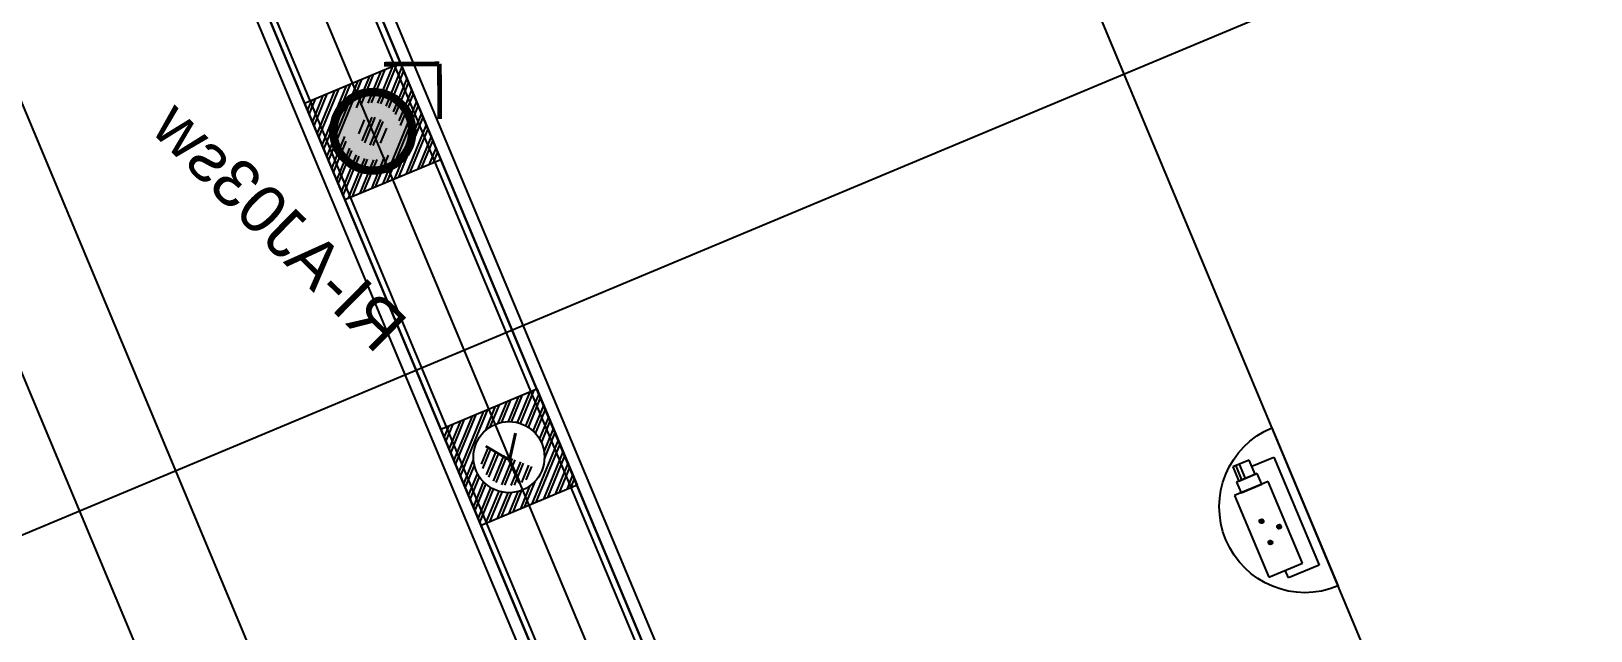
# Model space of a CAD drawing. Header units: millimetres. Extents: x 768159 to 833032, y -1374957 to -1225629.
# Drawn here: x 789314 to 792605, y -1324093 to -1322828 of the extents above; entities that cross this region are included whole.
import ezdxf
from ezdxf.enums import TextEntityAlignment as Align
from ezdxf.xclip import XClip

# ---------------------------------------------------------------- set-up
doc = ezdxf.new("R2010")
doc.units = ezdxf.units.MM
doc.header["$LTSCALE"] = 10
doc.header["$MEASUREMENT"] = 0
doc.header["$XCLIPFRAME"] = 0
doc.linetypes.add('CENTER', pattern=[50.8, 31.75, -6.35, 6.35, -6.35])
for name, color, linetype in [('I—平顶-投影仪、监控', 62, 'Continuous'), ('I—平顶—分格线', 8, 'Continuous'), ('I—平顶—填充01(线状)', 8, 'Continuous'), ('I—平顶—暖通', 144, 'Continuous'), ('I—平顶—灯具', 62, 'Continuous'), ('I—平顶—烟感', 144, 'Continuous'), ('I—平顶—造型', 122, 'Continuous')]:
    doc.layers.add(name, color=color, linetype=linetype)
doc.styles.add('ARIAL', font='arial.ttf')
doc.styles.get("Standard").update_dxf_attribs({"font": 'arial.ttf'})
doc.styles.add('平顶图图例(客房区A2）$0$HZDX', font='ROMANS.shx', dxfattribs={"width": 0.8, "bigfont": 'hztxt.shx'})
doc.dimstyles.new('標準', dxfattribs={"dimtxt": 2.5, "dimasz": 0.8, "dimexe": 0, "dimexo": 0, "dimgap": 1, "dimtad": 1, "dimdec": 0, "dimzin": 0, "dimdsep": 46, "dimtxsty": 'Standard', "dimblk": 'DOT', "dimcen": 1, "dimaunit": 1, "dimadec": 3, "dimazin": 0, "dimtfac": 1, "dimtdec": 0, "dimtmove": 2, "dimatfit": 3, "dimfxl": 1, "dimtolj": 1, "dimtzin": 0, "dimarcsym": 0})

# ---------------------------------------------------------------- blocks, each defined once
blk = doc.blocks.new('*U1701')
for p, q in [((268.9, 80.6), (3847.1, 80.6)), ((273.6, 75.9), (3842.4, 75.9)), ((273.6, 40.3), (3842.4, 40.3)), ((3847.1, 0), (268.9, 0)), ((3842.4, 4.7), (273.6, 4.7))]:
    blk.add_line(p, q)
blk = doc.blocks.new('*D175')
at = {"layer": 'Defpoints', "color": 0, "transparency": 16777216}
for p in [(82.5, 69.3), (82.5, 0), (-82.5, 0)]:
    blk.add_point(p, dxfattribs=at)
at = {"color": 0, "transparency": 16777216, "insert": (69.3, 88.9), "char_height": 15, "attachment_point": 5}
blk.add_mtext('\\A1;165', dxfattribs=at)
blk = doc.blocks.new('_Dot')
at = {"color": 0, "linetype": 'ByBlock', "lineweight": -2}
blk.add_line((-0.5, 0), (-1, 0), dxfattribs=at)
at = {"color": 0, "linetype": 'ByBlock', "const_width": 0.5}
blk.add_lwpolyline([(-0.25, 0, 1), (0.25, 0, 1)], format="xyb", close=True, dxfattribs=at)
blk = doc.blocks.new('平顶图图例(客房区A2）$0$烟感')
at = {"layer": 'I—平顶—烟感', "linetype": 'Continuous'}
blk.add_circle((0, 0), 2.16, dxfattribs=at)
at = {"layer": 'I—平顶—烟感', "linetype": 'Continuous', "style": '平顶图图例(客房区A2）$0$HZDX'}
blk.add_text('Y', height=2.858, dxfattribs=at).set_placement((-1.143, -1.685))
blk = doc.blocks.new('1080P半球')
h = blk.add_hatch(color=256)
edge = h.paths.add_edge_path()
edge.add_ellipse((331, -135.7), major_axis=(3.05, 3.05), ratio=1, start_angle=315, end_angle=495)
edge.add_ellipse((331, -135.7), major_axis=(3.05, 3.05), ratio=1, start_angle=135, end_angle=315)
h = blk.add_hatch(color=256)
edge = h.paths.add_edge_path()
edge.add_ellipse((307.5, -165.5), major_axis=(3.05, 3.05), ratio=1, start_angle=315, end_angle=495)
edge.add_ellipse((307.5, -165.5), major_axis=(3.05, 3.05), ratio=1, start_angle=135, end_angle=315)
h = blk.add_hatch(color=256)
edge = h.paths.add_edge_path()
edge.add_ellipse((355.9, -165.5), major_axis=(3.05, 3.05), ratio=1, start_angle=315, end_angle=495)
edge.add_ellipse((355.9, -165.5), major_axis=(3.05, 3.05), ratio=1, start_angle=135, end_angle=315)
for p, q in [((529.4, -69), (167.3, -69)), ((470.7, -89.4), (223.4, -89.4)), ((223.4, -89.4), (223.4, -159.1)), ((470.7, -139.7), (470.7, -89.4)), ((241.1, -197.2), (241.1, -119.8)), ((241.1, -119.8), (427.9, -119.8)), ((427.9, -119.8), (427.9, -197.2)), ((223.4, -159.1), (241.1, -159.1)), ((427.9, -182), (427.9, -134.9)), ((427.9, -134.9), (452.5, -134.9)), ((452.5, -134.9), (452.5, -182)), ((452.5, -177.3), (452.5, -139.7)), ((452.5, -139.7), (485, -139.7)), ((485, -162.5), (452.5, -162.5)), ((485, -139.7), (485, -177.3)), ((427.9, -197.2), (241.1, -197.2)), ((452.5, -182), (427.9, -182)), ((485, -170.6), (452.5, -170.6)), ((485, -177.3), (452.5, -177.3))]:
    blk.add_line(p, q)
blk.add_arc((348.4, -69), 181, 180, 0)
for centre, start_param, end_param in [((331, -135.7), 5.497787, 8.63938), ((307.5, -165.5), 5.497787, 8.63938), ((331, -135.7), 2.356194, 5.497787), ((355.9, -165.5), 5.497787, 8.63938), ((307.5, -165.5), 2.356194, 5.497787), ((355.9, -165.5), 2.356194, 5.497787)]:
    blk.add_ellipse(centre, major_axis=(3.05, 3.05), ratio=1, start_param=start_param, end_param=end_param)
blk = doc.blocks.new('4560')
at = {"layer": 'I—平顶—分格线', "color": 1}
for centre in [(-2960, -20), (-2920, -35), (-2880, -20), (-2840, -35), (-2800, -20), (-2760, -35), (-2720, -20), (-2680, -35), (-2640, -20), (-2600, -35), (-2560, -20), (-2520, -35), (-2480, -20), (-2440, -35), (-2400, -20), (-2360, -35), (-2320, -20), (-2280, -35), (-2240, -20), (-2200, -35), (-2160, -20), (-2120, -35), (-2080, -20), (-2960, -50), (-2920, -65), (-2880, -50), (-2840, -65), (-2800, -50), (-2760, -65), (-2720, -50), (-2680, -65), (-2640, -50), (-2600, -65), (-2560, -50), (-2520, -65), (-2480, -50), (-2440, -65), (-2400, -50), (-2360, -65), (-2320, -50), (-2280, -65), (-2240, -50), (-2200, -65), (-2160, -50), (-2120, -65), (-2080, -50), (-2960, -80), (-2920, -95), (-2880, -80), (-2840, -95), (-2800, -80), (-2760, -95), (-2720, -80), (-2680, -95), (-2640, -80), (-2600, -95), (-2560, -80), (-2520, -95), (-2480, -80), (-2440, -95), (-2400, -80), (-2360, -95), (-2320, -80), (-2280, -95), (-2240, -80), (-2200, -95), (-2160, -80), (-2120, -95), (-2080, -80), (-2960, -110), (-2920, -125), (-2880, -110), (-2840, -125), (-2800, -110), (-2760, -125), (-2720, -110), (-2680, -125), (-2640, -110), (-2600, -125), (-2560, -110), (-2520, -125), (-2480, -110), (-2440, -125), (-2400, -110), (-2360, -125), (-2320, -110), (-2280, -125), (-2240, -110), (-2200, -125), (-2160, -110), (-2120, -125), (-2080, -110), (-2960, -140), (-2920, -155), (-2880, -140), (-2840, -155), (-2800, -140), (-2760, -155), (-2720, -140), (-2680, -155), (-2640, -140), (-2600, -155), (-2560, -140), (-2520, -155), (-2480, -140), (-2440, -155), (-2400, -140), (-2360, -155), (-2320, -140), (-2280, -155), (-2240, -140), (-2200, -155), (-2160, -140), (-2120, -155), (-2080, -140), (-2960, -170), (-2960, -200), (-2920, -185), (-2880, -170), (-2880, -200), (-2840, -185), (-2800, -170), (-2800, -200), (-2760, -185), (-2720, -170), (-2720, -200), (-2680, -185), (-2640, -170), (-2640, -200), (-2600, -185), (-2560, -170), (-2560, -200), (-2520, -185), (-2480, -170), (-2480, -200), (-2440, -185), (-2400, -170), (-2400, -200), (-2360, -185), (-2320, -170), (-2320, -200), (-2280, -185), (-2240, -170), (-2240, -200), (-2200, -185), (-2160, -170), (-2160, -200), (-2120, -185), (-2080, -170), (-2080, -200), (-2960, -230), (-2920, -215), (-2880, -230), (-2840, -215), (-2800, -230), (-2760, -215), (-2720, -230), (-2680, -215), (-2640, -230), (-2600, -215), (-2560, -230), (-2520, -215), (-2480, -230), (-2440, -215), (-2400, -230), (-2360, -215), (-2320, -230), (-2280, -215), (-2240, -230), (-2200, -215), (-2160, -230), (-2120, -215), (-2080, -230), (-2960, -260), (-2920, -245), (-2880, -260), (-2840, -245), (-2800, -260), (-2760, -245), (-2720, -260), (-2680, -245), (-2640, -260), (-2600, -245), (-2560, -260), (-2520, -245), (-2480, -260), (-2440, -245), (-2400, -260), (-2360, -245), (-2320, -260), (-2280, -245), (-2240, -260), (-2200, -245), (-2160, -260), (-2120, -245), (-2080, -260), (-2960, -290), (-2920, -275), (-2880, -290), (-2840, -275), (-2800, -290), (-2760, -275), (-2720, -290), (-2680, -275), (-2640, -290), (-2600, -275), (-2560, -290), (-2520, -275), (-2480, -290), (-2440, -275), (-2400, -290), (-2360, -275), (-2320, -290), (-2280, -275), (-2240, -290), (-2200, -275), (-2160, -290), (-2120, -275), (-2080, -290), (-2960, -320), (-2920, -305), (-2880, -320), (-2840, -305), (-2800, -320), (-2760, -305), (-2720, -320), (-2680, -305), (-2640, -320), (-2600, -305), (-2560, -320), (-2520, -305), (-2480, -320), (-2440, -305), (-2400, -320), (-2360, -305), (-2320, -320), (-2280, -305), (-2240, -320), (-2200, -305), (-2160, -320), (-2120, -305), (-2080, -320), (-2960, -350), (-2920, -335), (-2920, -365), (-2880, -350), (-2840, -335), (-2840, -365), (-2800, -350), (-2760, -335), (-2760, -365), (-2720, -350), (-2680, -335), (-2680, -365), (-2640, -350), (-2600, -335), (-2600, -365), (-2560, -350), (-2520, -335), (-2520, -365), (-2480, -350), (-2440, -335), (-2440, -365), (-2400, -350), (-2360, -335), (-2360, -365), (-2320, -350), (-2280, -335), (-2280, -365), (-2240, -350), (-2200, -335), (-2200, -365), (-2160, -350), (-2120, -335), (-2120, -365), (-2080, -350), (-2960, -380), (-2920, -395), (-2880, -380), (-2840, -395), (-2800, -380), (-2760, -395), (-2720, -380), (-2680, -395), (-2640, -380), (-2600, -395), (-2560, -380), (-2520, -395), (-2480, -380), (-2440, -395), (-2400, -380), (-2360, -395), (-2320, -380), (-2280, -395), (-2240, -380), (-2200, -395), (-2160, -380), (-2120, -395), (-2080, -380), (-2960, -410), (-2920, -425), (-2880, -410), (-2840, -425), (-2800, -410), (-2760, -425), (-2720, -410), (-2680, -425), (-2640, -410), (-2600, -425), (-2560, -410), (-2520, -425), (-2480, -410), (-2440, -425), (-2400, -410), (-2360, -425), (-2320, -410), (-2280, -425), (-2240, -410), (-2200, -425), (-2160, -410), (-2120, -425), (-2080, -410), (-2960, -440), (-2920, -455), (-2880, -440), (-2840, -455), (-2800, -440), (-2760, -455), (-2720, -440), (-2680, -455), (-2640, -440), (-2600, -455), (-2560, -440), (-2520, -455), (-2480, -440), (-2440, -455), (-2400, -440), (-2360, -455), (-2320, -440), (-2280, -455), (-2240, -440), (-2200, -455), (-2160, -440), (-2120, -455), (-2080, -440), (-2960, -470), (-2920, -485), (-2880, -470), (-2840, -485), (-2800, -470), (-2760, -485), (-2720, -470), (-2680, -485), (-2640, -470), (-2600, -485), (-2560, -470), (-2520, -485), (-2480, -470), (-2440, -485), (-2400, -470), (-2360, -485), (-2320, -470), (-2280, -485), (-2240, -470), (-2200, -485), (-2160, -470), (-2120, -485), (-2080, -470), (-2960, -500), (-2920, -515), (-2880, -500), (-2840, -515), (-2800, -500), (-2760, -515), (-2720, -500), (-2680, -515), (-2640, -500), (-2600, -515), (-2560, -500), (-2520, -515), (-2480, -500), (-2440, -515), (-2400, -500), (-2360, -515), (-2320, -500), (-2280, -515), (-2240, -500), (-2200, -515), (-2160, -500), (-2120, -515), (-2080, -500), (-2960, -530), (-2960, -560), (-2920, -545), (-2880, -530), (-2880, -560), (-2840, -545), (-2800, -530), (-2800, -560), (-2760, -545), (-2720, -530), (-2720, -560), (-2680, -545), (-2640, -530), (-2640, -560), (-2600, -545), (-2560, -530), (-2560, -560), (-2520, -545), (-2480, -530), (-2480, -560), (-2440, -545), (-2400, -530), (-2400, -560), (-2360, -545), (-2320, -530), (-2320, -560), (-2280, -545), (-2240, -530), (-2240, -560), (-2200, -545), (-2160, -530), (-2160, -560), (-2120, -545), (-2080, -530), (-2080, -560), (-2960, -590), (-2920, -575), (-2880, -590), (-2840, -575), (-2800, -590), (-2760, -575), (-2720, -590), (-2680, -575), (-2640, -590), (-2600, -575), (-2560, -590), (-2520, -575), (-2480, -590), (-2440, -575), (-2400, -590), (-2360, -575), (-2320, -590), (-2280, -575), (-2240, -590), (-2200, -575), (-2160, -590), (-2120, -575), (-2080, -590), (-2960, -620), (-2920, -605), (-2880, -620), (-2840, -605), (-2800, -620), (-2760, -605), (-2720, -620), (-2680, -605), (-2640, -620), (-2600, -605), (-2560, -620), (-2520, -605), (-2480, -620), (-2440, -605), (-2400, -620), (-2360, -605), (-2320, -620), (-2280, -605), (-2240, -620), (-2200, -605), (-2160, -620), (-2120, -605), (-2080, -620), (-2960, -650), (-2920, -635), (-2880, -650), (-2840, -635), (-2800, -650), (-2760, -635), (-2720, -650), (-2680, -635), (-2640, -650), (-2600, -635), (-2560, -650), (-2520, -635), (-2480, -650), (-2440, -635), (-2400, -650), (-2360, -635), (-2320, -650), (-2280, -635), (-2240, -650), (-2200, -635), (-2160, -650), (-2120, -635), (-2080, -650), (-2960, -680), (-2920, -665), (-2880, -680), (-2840, -665), (-2800, -680), (-2760, -665), (-2720, -680), (-2680, -665), (-2640, -680), (-2600, -665), (-2560, -680), (-2520, -665), (-2480, -680), (-2440, -665), (-2400, -680), (-2360, -665), (-2320, -680), (-2280, -665), (-2240, -680), (-2200, -665), (-2160, -680), (-2120, -665), (-2080, -680), (-2960, -710), (-2920, -695), (-2920, -725), (-2880, -710), (-2840, -695), (-2840, -725), (-2800, -710), (-2760, -695), (-2760, -725), (-2720, -710), (-2680, -695), (-2680, -725), (-2640, -710), (-2600, -695), (-2600, -725), (-2560, -710), (-2520, -695), (-2520, -725), (-2480, -710), (-2440, -695), (-2440, -725), (-2400, -710), (-2360, -695), (-2360, -725), (-2320, -710), (-2280, -695), (-2280, -725), (-2240, -710), (-2200, -695), (-2200, -725), (-2160, -710), (-2120, -695), (-2120, -725), (-2080, -710), (-2960, -740), (-2920, -755), (-2880, -740), (-2840, -755), (-2800, -740), (-2760, -755), (-2720, -740), (-2680, -755), (-2640, -740), (-2600, -755), (-2560, -740), (-2520, -755), (-2480, -740), (-2440, -755), (-2400, -740), (-2360, -755), (-2320, -740), (-2280, -755), (-2240, -740), (-2200, -755), (-2160, -740), (-2120, -755), (-2080, -740), (-2960, -770), (-2920, -785), (-2880, -770), (-2840, -785), (-2800, -770), (-2760, -785), (-2720, -770), (-2680, -785), (-2640, -770), (-2600, -785), (-2560, -770), (-2520, -785), (-2480, -770), (-2440, -785), (-2400, -770), (-2360, -785), (-2320, -770), (-2280, -785), (-2240, -770), (-2200, -785), (-2160, -770), (-2120, -785), (-2080, -770), (-2960, -800), (-2920, -815), (-2880, -800), (-2840, -815), (-2800, -800), (-2760, -815), (-2720, -800), (-2680, -815), (-2640, -800), (-2600, -815), (-2560, -800), (-2520, -815), (-2480, -800), (-2440, -815), (-2400, -800), (-2360, -815), (-2320, -800), (-2280, -815), (-2240, -800), (-2200, -815), (-2160, -800), (-2120, -815), (-2080, -800), (-2960, -830), (-2920, -845), (-2880, -830), (-2840, -845), (-2800, -830), (-2760, -845), (-2720, -830), (-2680, -845), (-2640, -830), (-2600, -845), (-2560, -830), (-2520, -845), (-2480, -830), (-2440, -845), (-2400, -830), (-2360, -845), (-2320, -830), (-2280, -845), (-2240, -830), (-2200, -845), (-2160, -830), (-2120, -845), (-2080, -830), (-2960, -860), (-2960, -890), (-2920, -875), (-2880, -860), (-2880, -890), (-2840, -875), (-2800, -860), (-2800, -890), (-2760, -875), (-2720, -860), (-2720, -890), (-2680, -875), (-2640, -860), (-2640, -890), (-2600, -875), (-2560, -860), (-2560, -890), (-2520, -875), (-2480, -860), (-2480, -890), (-2440, -875), (-2400, -860), (-2400, -890), (-2360, -875), (-2320, -860), (-2320, -890), (-2280, -875), (-2240, -860), (-2240, -890), (-2200, -875), (-2160, -860), (-2160, -890), (-2120, -875), (-2080, -860), (-2080, -890), (-2960, -920), (-2920, -905), (-2880, -920), (-2840, -905), (-2800, -920), (-2760, -905), (-2720, -920), (-2680, -905), (-2640, -920), (-2600, -905), (-2560, -920), (-2520, -905), (-2480, -920), (-2440, -905), (-2400, -920), (-2360, -905), (-2320, -920), (-2280, -905), (-2240, -920), (-2200, -905), (-2160, -920), (-2120, -905), (-2080, -920), (-2960, -950), (-2920, -935), (-2880, -950), (-2840, -935), (-2800, -950), (-2760, -935), (-2720, -950), (-2680, -935), (-2640, -950), (-2600, -935), (-2560, -950), (-2520, -935), (-2480, -950), (-2440, -935), (-2400, -950), (-2360, -935), (-2320, -950), (-2280, -935), (-2240, -950), (-2200, -935), (-2160, -950), (-2120, -935), (-2080, -950), (-2960, -980), (-2920, -965), (-2880, -980), (-2840, -965), (-2800, -980), (-2760, -965), (-2720, -980), (-2680, -965), (-2640, -980), (-2600, -965), (-2560, -980), (-2520, -965), (-2480, -980), (-2440, -965), (-2400, -980), (-2360, -965), (-2320, -980), (-2280, -965), (-2240, -980), (-2200, -965), (-2160, -980), (-2120, -965), (-2080, -980), (-2960, -1010), (-2920, -995), (-2880, -1010), (-2840, -995), (-2800, -1010), (-2760, -995), (-2720, -1010), (-2680, -995), (-2640, -1010), (-2600, -995), (-2560, -1010), (-2520, -995), (-2480, -1010), (-2440, -995), (-2400, -1010), (-2360, -995), (-2320, -1010), (-2280, -995), (-2240, -1010), (-2200, -995), (-2160, -1010), (-2120, -995), (-2080, -1010), (-2960, -1040), (-2920, -1025), (-2920, -1055), (-2880, -1040), (-2840, -1025), (-2840, -1055), (-2800, -1040), (-2760, -1025), (-2760, -1055), (-2720, -1040), (-2680, -1025), (-2680, -1055), (-2640, -1040), (-2600, -1025), (-2600, -1055), (-2560, -1040), (-2520, -1025), (-2520, -1055), (-2480, -1040), (-2440, -1025), (-2440, -1055), (-2400, -1040), (-2360, -1025), (-2360, -1055), (-2320, -1040), (-2280, -1025), (-2280, -1055), (-2240, -1040), (-2200, -1025), (-2200, -1055), (-2160, -1040), (-2120, -1025), (-2120, -1055), (-2080, -1040), (-2960, -1070), (-2920, -1085), (-2880, -1070), (-2840, -1085), (-2800, -1070), (-2760, -1085), (-2720, -1070), (-2680, -1085), (-2640, -1070), (-2600, -1085), (-2560, -1070), (-2520, -1085), (-2480, -1070), (-2440, -1085), (-2400, -1070), (-2360, -1085), (-2320, -1070), (-2280, -1085), (-2240, -1070), (-2200, -1085), (-2160, -1070), (-2120, -1085), (-2080, -1070), (-2960, -1100), (-2920, -1115), (-2880, -1100), (-2840, -1115), (-2800, -1100), (-2760, -1115), (-2720, -1100), (-2680, -1115), (-2640, -1100), (-2600, -1115), (-2560, -1100), (-2520, -1115), (-2480, -1100), (-2440, -1115), (-2400, -1100), (-2360, -1115), (-2320, -1100), (-2280, -1115), (-2240, -1100), (-2200, -1115), (-2160, -1100), (-2120, -1115), (-2080, -1100), (-2960, -1130), (-2920, -1145), (-2880, -1130), (-2840, -1145), (-2800, -1130), (-2760, -1145), (-2720, -1130), (-2680, -1145), (-2640, -1130), (-2600, -1145), (-2560, -1130), (-2520, -1145), (-2480, -1130), (-2440, -1145), (-2400, -1130), (-2360, -1145), (-2320, -1130), (-2280, -1145), (-2240, -1130), (-2200, -1145), (-2160, -1130), (-2120, -1145), (-2080, -1130), (-2960, -1160), (-2920, -1175), (-2880, -1160), (-2840, -1175), (-2800, -1160), (-2760, -1175), (-2720, -1160), (-2680, -1175), (-2640, -1160), (-2600, -1175), (-2560, -1160), (-2520, -1175), (-2480, -1160), (-2440, -1175), (-2400, -1160), (-2360, -1175), (-2320, -1160), (-2280, -1175), (-2240, -1160), (-2200, -1175), (-2160, -1160), (-2120, -1175), (-2080, -1160), (-2960, -1190), (-2960, -1220), (-2920, -1205), (-2880, -1190), (-2880, -1220), (-2840, -1205), (-2800, -1190), (-2800, -1220), (-2760, -1205), (-2720, -1190), (-2720, -1220), (-2680, -1205), (-2640, -1190), (-2640, -1220), (-2600, -1205), (-2560, -1190), (-2560, -1220), (-2520, -1205), (-2480, -1190), (-2480, -1220), (-2440, -1205), (-2400, -1190), (-2400, -1220), (-2360, -1205), (-2320, -1190), (-2320, -1220), (-2280, -1205), (-2240, -1190), (-2240, -1220), (-2200, -1205), (-2160, -1190), (-2160, -1220), (-2120, -1205), (-2080, -1190), (-2080, -1220), (-2960, -1250), (-2920, -1235), (-2880, -1250), (-2840, -1235), (-2800, -1250), (-2760, -1235), (-2720, -1250), (-2680, -1235), (-2640, -1250), (-2600, -1235), (-2560, -1250), (-2520, -1235), (-2480, -1250), (-2440, -1235), (-2400, -1250), (-2360, -1235), (-2320, -1250), (-2280, -1235), (-2240, -1250), (-2200, -1235), (-2160, -1250), (-2120, -1235), (-2080, -1250), (-2960, -1280), (-2920, -1265), (-2880, -1280), (-2840, -1265), (-2800, -1280), (-2760, -1265), (-2720, -1280), (-2680, -1265), (-2640, -1280), (-2600, -1265), (-2560, -1280), (-2520, -1265), (-2480, -1280), (-2440, -1265), (-2400, -1280), (-2360, -1265), (-2320, -1280), (-2280, -1265), (-2240, -1280), (-2200, -1265), (-2160, -1280), (-2120, -1265), (-2080, -1280), (-2960, -1310), (-2920, -1295), (-2880, -1310), (-2840, -1295), (-2800, -1310), (-2760, -1295), (-2720, -1310), (-2680, -1295), (-2640, -1310), (-2600, -1295), (-2560, -1310), (-2520, -1295), (-2480, -1310), (-2440, -1295), (-2400, -1310), (-2360, -1295), (-2320, -1310), (-2280, -1295), (-2240, -1310), (-2200, -1295), (-2160, -1310), (-2120, -1295), (-2080, -1310), (-2960, -1340), (-2920, -1325), (-2880, -1340), (-2840, -1325), (-2800, -1340), (-2760, -1325), (-2720, -1340), (-2680, -1325), (-2640, -1340), (-2600, -1325), (-2560, -1340), (-2520, -1325), (-2480, -1340), (-2440, -1325), (-2400, -1340), (-2360, -1325), (-2320, -1340), (-2280, -1325), (-2240, -1340), (-2200, -1325), (-2160, -1340), (-2120, -1325), (-2080, -1340), (-2960, -1370), (-2920, -1355), (-2920, -1385), (-2880, -1370), (-2840, -1355), (-2840, -1385), (-2800, -1370), (-2760, -1355), (-2760, -1385), (-2720, -1370), (-2680, -1355), (-2680, -1385), (-2640, -1370), (-2600, -1355), (-2600, -1385), (-2560, -1370), (-2520, -1355), (-2520, -1385), (-2480, -1370), (-2440, -1355), (-2440, -1385), (-2400, -1370), (-2360, -1355), (-2360, -1385), (-2320, -1370), (-2280, -1355), (-2280, -1385), (-2240, -1370), (-2200, -1355), (-2200, -1385), (-2160, -1370), (-2120, -1355), (-2120, -1385), (-2080, -1370)]:
    blk.add_circle(centre, 3, dxfattribs=at)
at = {"layer": 'I—平顶—分格线', "color": 3}
for centre in [(-2040, -35), (-1990, -20), (-1940, -35), (-1890, -20), (-1840, -35), (-1790, -20), (-1740, -35), (-1690, -20), (-1640, -35), (-1590, -20), (-1540, -35), (-1490, -20), (-1440, -35), (-1390, -20), (-1340, -35), (-2040, -65), (-1990, -50), (-1940, -65), (-1890, -50), (-1840, -65), (-1790, -50), (-1740, -65), (-1690, -50), (-1640, -65), (-1590, -50), (-1540, -65), (-1490, -50), (-1440, -65), (-1390, -50), (-1340, -65), (-1290, -50), (-2040, -95), (-1990, -80), (-1940, -95), (-1890, -80), (-1840, -95), (-1790, -80), (-1740, -95), (-1690, -80), (-1640, -95), (-1590, -80), (-1540, -95), (-1490, -80), (-1440, -95), (-1390, -80), (-1340, -95), (-1290, -80), (-2040, -125), (-1990, -110), (-1940, -125), (-1890, -110), (-1840, -125), (-1790, -110), (-1740, -125), (-1690, -110), (-1640, -125), (-1590, -110), (-1540, -125), (-1490, -110), (-1440, -125), (-1390, -110), (-1340, -125), (-1290, -110), (-2040, -155), (-1990, -140), (-1940, -155), (-1890, -140), (-1840, -155), (-1790, -140), (-1740, -155), (-1690, -140), (-1640, -155), (-1590, -140), (-1540, -155), (-1490, -140), (-1440, -155), (-1390, -140), (-1340, -155), (-1290, -140), (-2040, -185), (-1990, -170), (-1990, -200), (-1940, -185), (-1890, -170), (-1890, -200), (-1840, -185), (-1790, -170), (-1790, -200), (-1740, -185), (-1690, -170), (-1690, -200), (-1640, -185), (-1590, -170), (-1590, -200), (-1540, -185), (-1490, -170), (-1490, -200), (-1440, -185), (-1390, -170), (-1390, -200), (-1340, -185), (-1290, -170), (-1290, -200), (-1240, -185), (-2040, -215), (-1990, -230), (-1940, -215), (-1890, -230), (-1840, -215), (-1790, -230), (-1740, -215), (-1690, -230), (-1640, -215), (-1590, -230), (-1540, -215), (-1490, -230), (-1440, -215), (-1390, -230), (-1340, -215), (-1290, -230), (-1240, -215), (-2040, -245), (-1990, -260), (-1940, -245), (-1890, -260), (-1840, -245), (-1790, -260), (-1740, -245), (-1690, -260), (-1640, -245), (-1590, -260), (-1540, -245), (-1490, -260), (-1440, -245), (-1390, -260), (-1340, -245), (-1290, -260), (-1240, -245), (-2040, -275), (-1990, -290), (-1940, -275), (-1890, -290), (-1840, -275), (-1790, -290), (-1740, -275), (-1690, -290), (-1640, -275), (-1590, -290), (-1540, -275), (-1490, -290), (-1440, -275), (-1390, -290), (-1340, -275), (-1290, -290), (-1240, -275), (-1190, -290), (-2040, -305), (-1990, -320), (-1940, -305), (-1890, -320), (-1840, -305), (-1790, -320), (-1740, -305), (-1690, -320), (-1640, -305), (-1590, -320), (-1540, -305), (-1490, -320), (-1440, -305), (-1390, -320), (-1340, -305), (-1290, -320), (-1240, -305), (-1190, -320), (-2040, -335), (-2040, -365), (-1990, -350), (-1940, -335), (-1940, -365), (-1890, -350), (-1840, -335), (-1840, -365), (-1790, -350), (-1740, -335), (-1740, -365), (-1690, -350), (-1640, -335), (-1640, -365), (-1590, -350), (-1540, -335), (-1540, -365), (-1490, -350), (-1440, -335), (-1440, -365), (-1390, -350), (-1340, -335), (-1340, -365), (-1290, -350), (-1240, -335), (-1240, -365), (-1190, -350), (-2040, -395), (-1990, -380), (-1940, -395), (-1890, -380), (-1840, -395), (-1790, -380), (-1740, -395), (-1690, -380), (-1640, -395), (-1590, -380), (-1540, -395), (-1490, -380), (-1440, -395), (-1390, -380), (-1340, -395), (-1290, -380), (-1240, -395), (-1190, -380), (-2040, -425), (-1990, -410), (-1940, -425), (-1890, -410), (-1840, -425), (-1790, -410), (-1740, -425), (-1690, -410), (-1640, -425), (-1590, -410), (-1540, -425), (-1490, -410), (-1440, -425), (-1390, -410), (-1340, -425), (-1290, -410), (-1240, -425), (-1190, -410), (-1140, -425), (-2040, -455), (-1990, -440), (-1940, -455), (-1890, -440), (-1840, -455), (-1790, -440), (-1740, -455), (-1690, -440), (-1640, -455), (-1590, -440), (-1540, -455), (-1490, -440), (-1440, -455), (-1390, -440), (-1340, -455), (-1290, -440), (-1240, -455), (-1190, -440), (-1140, -455), (-2040, -485), (-1990, -470), (-1940, -485), (-1890, -470), (-1840, -485), (-1790, -470), (-1740, -485), (-1690, -470), (-1640, -485), (-1590, -470), (-1540, -485), (-1490, -470), (-1440, -485), (-1390, -470), (-1340, -485), (-1290, -470), (-1240, -485), (-1190, -470), (-1140, -485), (-2040, -515), (-1990, -500), (-1940, -515), (-1890, -500), (-1840, -515), (-1790, -500), (-1740, -515), (-1690, -500), (-1640, -515), (-1590, -500), (-1540, -515), (-1490, -500), (-1440, -515), (-1390, -500), (-1340, -515), (-1290, -500), (-1240, -515), (-1190, -500), (-2040, -545), (-1990, -530), (-1990, -560), (-1940, -545), (-1890, -530), (-1890, -560), (-1840, -545), (-1790, -530), (-1790, -560), (-1740, -545), (-1690, -530), (-1690, -560), (-1640, -545), (-1590, -530), (-1590, -560), (-1540, -545), (-1490, -530), (-1490, -560), (-1440, -545), (-1390, -530), (-1390, -560), (-1340, -545), (-1290, -530), (-2040, -575), (-1990, -590), (-1940, -575), (-1890, -590), (-1840, -575), (-1790, -590), (-1740, -575), (-1690, -590), (-1640, -575), (-1590, -590), (-1540, -575), (-1490, -590), (-1440, -575), (-1390, -590), (-1340, -575), (-2040, -605), (-1990, -620), (-1940, -605), (-1890, -620), (-1840, -605), (-1790, -620), (-1740, -605), (-1690, -620), (-1640, -605), (-1590, -620), (-1540, -605), (-1490, -620), (-1440, -605), (-2040, -635), (-1990, -650), (-1940, -635), (-1890, -650), (-1840, -635), (-1790, -650), (-1740, -635), (-1690, -650), (-1640, -635), (-1590, -650), (-1540, -635), (-2040, -665), (-1990, -680), (-1940, -665), (-1890, -680), (-1840, -665), (-1790, -680), (-1740, -665), (-1690, -680), (-1640, -665), (-1590, -680), (-2040, -695), (-2040, -725), (-1990, -710), (-1940, -695), (-1940, -725), (-1890, -710), (-1840, -695), (-1840, -725), (-1790, -710), (-1740, -695), (-1740, -725), (-1690, -710), (-1640, -695), (-2040, -755), (-1990, -740), (-1940, -755), (-1890, -740), (-1840, -755), (-1790, -740), (-1740, -755), (-1690, -740), (-2040, -785), (-1990, -770), (-1940, -785), (-1890, -770), (-1840, -785), (-1790, -770), (-1740, -785), (-1690, -770), (-2040, -815), (-1990, -800), (-1940, -815), (-1890, -800), (-1840, -815), (-1790, -800), (-1740, -815), (-1690, -800), (-2040, -845), (-1990, -830), (-1940, -845), (-1890, -830), (-1840, -845), (-1790, -830), (-1740, -845), (-1690, -830), (-1640, -845), (-2040, -875), (-1990, -860), (-1990, -890), (-1940, -875), (-1890, -860), (-1890, -890), (-1840, -875), (-1790, -860), (-1790, -890), (-1740, -875), (-1690, -860), (-1690, -890), (-1640, -875), (-2040, -905), (-1990, -920), (-1940, -905), (-1890, -920), (-1840, -905), (-1790, -920), (-1740, -905), (-1690, -920), (-1640, -905), (-2040, -935), (-1990, -950), (-1940, -935), (-1890, -950), (-1840, -935), (-1790, -950), (-1740, -935), (-1690, -950), (-1640, -935), (-1590, -950), (-2040, -965), (-1990, -980), (-1940, -965), (-1890, -980), (-1840, -965), (-1790, -980), (-1740, -965), (-1690, -980), (-1640, -965), (-1590, -980), (-2040, -995), (-1990, -1010), (-1940, -995), (-1890, -1010), (-1840, -995), (-1790, -1010), (-1740, -995), (-1690, -1010), (-1640, -995), (-1590, -1010), (-2040, -1025), (-2040, -1055), (-1990, -1040), (-1940, -1025), (-1940, -1055), (-1890, -1040), (-1840, -1025), (-1840, -1055), (-1790, -1040), (-1740, -1025), (-1740, -1055), (-1690, -1040), (-1640, -1025), (-1640, -1055), (-1590, -1040), (-2040, -1085), (-1990, -1070), (-1940, -1085), (-1890, -1070), (-1840, -1085), (-1790, -1070), (-1740, -1085), (-1690, -1070), (-1640, -1085), (-1590, -1070), (-1540, -1085), (-2040, -1115), (-1990, -1100), (-1940, -1115), (-1890, -1100), (-1840, -1115), (-1790, -1100), (-1740, -1115), (-1690, -1100), (-1640, -1115), (-1590, -1100), (-1540, -1115), (-2040, -1145), (-1990, -1130), (-1940, -1145), (-1890, -1130), (-1840, -1145), (-1790, -1130), (-1740, -1145), (-1690, -1130), (-1640, -1145), (-1590, -1130), (-1540, -1145), (-2040, -1175), (-1990, -1160), (-1940, -1175), (-1890, -1160), (-1840, -1175), (-1790, -1160), (-1740, -1175), (-1690, -1160), (-1640, -1175), (-1590, -1160), (-1540, -1175), (-2040, -1205), (-1990, -1190), (-1990, -1220), (-1940, -1205), (-1890, -1190), (-1890, -1220), (-1840, -1205), (-1790, -1190), (-1790, -1220), (-1740, -1205), (-1690, -1190), (-1690, -1220), (-1640, -1205), (-1590, -1190), (-1590, -1220), (-1540, -1205), (-1490, -1190), (-1490, -1220), (-2040, -1235), (-1990, -1250), (-1940, -1235), (-1890, -1250), (-1840, -1235), (-1790, -1250), (-1740, -1235), (-1690, -1250), (-1640, -1235), (-1590, -1250), (-1540, -1235), (-1490, -1250), (-2040, -1265), (-1990, -1280), (-1940, -1265), (-1890, -1280), (-1840, -1265), (-1790, -1280), (-1740, -1265), (-1690, -1280), (-1640, -1265), (-1590, -1280), (-1540, -1265), (-1490, -1280), (-2040, -1295), (-1990, -1310), (-1940, -1295), (-1890, -1310), (-1840, -1295), (-1790, -1310), (-1740, -1295), (-1690, -1310), (-1640, -1295), (-1590, -1310), (-1540, -1295), (-1490, -1310), (-2040, -1325), (-1990, -1340), (-1940, -1325), (-1890, -1340), (-1840, -1325), (-1790, -1340), (-1740, -1325), (-1690, -1340), (-1640, -1325), (-1590, -1340), (-1540, -1325), (-1490, -1340), (-1440, -1325), (-2040, -1355), (-2040, -1385), (-1990, -1370), (-1940, -1355), (-1940, -1385), (-1890, -1370), (-1840, -1355), (-1840, -1385), (-1790, -1370), (-1740, -1355), (-1740, -1385), (-1690, -1370), (-1640, -1355), (-1640, -1385), (-1590, -1370), (-1540, -1355), (-1540, -1385), (-1490, -1370), (-1440, -1355), (-1440, -1385)]:
    blk.add_circle(centre, 3, dxfattribs=at)
blk = doc.blocks.new('30-1')
at = {"layer": 'I—平顶—分格线'}
for centre in [(-1040, -1615.6), (-1010, -1615.6), (-995, -1585.6), (-980, -1615.6), (-965, -1585.6), (-950, -1615.6), (-935, -1585.6), (-1115, -1645.6), (-1085, -1645.6), (-1055, -1645.6), (-1025, -1645.6), (-995, -1645.6), (-965, -1645.6), (-935, -1645.6), (-1190, -1675.6), (-1160, -1675.6), (-1130, -1675.6), (-1100, -1675.6), (-1070, -1675.6), (-1040, -1675.6), (-1010, -1675.6), (-980, -1675.6), (-950, -1675.6), (-920, -1675.6), (-1265, -1705.6), (-1235, -1705.6), (-1205, -1705.6), (-1175, -1705.6), (-1145, -1705.6), (-1115, -1705.6), (-1085, -1705.6), (-1055, -1705.6), (-1025, -1705.6), (-995, -1705.6), (-965, -1705.6), (-935, -1705.6), (-905, -1705.6), (-1340, -1735.6), (-1310, -1735.6), (-1280, -1735.6), (-1250, -1735.6), (-1220, -1735.6), (-1190, -1735.6), (-1160, -1735.6), (-1130, -1735.6), (-1100, -1735.6), (-1070, -1735.6), (-1040, -1735.6), (-1010, -1735.6), (-980, -1735.6), (-950, -1735.6), (-920, -1735.6), (-890, -1735.6), (-1385, -1765.6), (-1355, -1765.6), (-1325, -1765.6), (-1295, -1765.6), (-1265, -1765.6), (-1235, -1765.6), (-1205, -1765.6), (-1175, -1765.6), (-1145, -1765.6), (-1115, -1765.6), (-1085, -1765.6), (-1055, -1765.6), (-1025, -1765.6), (-995, -1765.6), (-965, -1765.6), (-935, -1765.6), (-905, -1765.6), (-875, -1765.6), (-1370, -1795.6), (-1340, -1795.6), (-1310, -1795.6), (-1280, -1795.6), (-1250, -1795.6), (-1220, -1795.6), (-1190, -1795.6), (-1160, -1795.6), (-1130, -1795.6), (-1100, -1795.6), (-1070, -1795.6), (-1040, -1795.6), (-1010, -1795.6), (-980, -1795.6), (-950, -1795.6), (-920, -1795.6), (-890, -1795.6), (-860, -1795.6), (-80, -1795.6), (-50, -1795.6), (-20, -1795.6), (-1385, -1825.6), (-1355, -1825.6), (-1325, -1825.6), (-1295, -1825.6), (-1265, -1825.6), (-1235, -1825.6), (-1205, -1825.6), (-1175, -1825.6), (-1145, -1825.6), (-1115, -1825.6), (-1085, -1825.6), (-1055, -1825.6), (-1025, -1825.6), (-995, -1825.6), (-965, -1825.6), (-935, -1825.6), (-905, -1825.6), (-875, -1825.6), (-845, -1825.6), (-155, -1825.6), (-125, -1825.6), (-95, -1825.6), (-65, -1825.6), (-35, -1825.6), (-1370, -1855.6), (-1340, -1855.6), (-1310, -1855.6), (-1280, -1855.6), (-1250, -1855.6), (-1220, -1855.6), (-1190, -1855.6), (-1160, -1855.6), (-1130, -1855.6), (-1100, -1855.6), (-1070, -1855.6), (-1040, -1855.6), (-1010, -1855.6), (-980, -1855.6), (-950, -1855.6), (-920, -1855.6), (-890, -1855.6), (-860, -1855.6), (-830, -1855.6), (-230, -1855.6), (-200, -1855.6), (-170, -1855.6), (-140, -1855.6), (-110, -1855.6), (-80, -1855.6), (-50, -1855.6), (-20, -1855.6), (-1385, -1885.6), (-1355, -1885.6), (-1325, -1885.6), (-1295, -1885.6), (-1265, -1885.6), (-1235, -1885.6), (-1205, -1885.6), (-1175, -1885.6), (-1145, -1885.6), (-1115, -1885.6), (-1085, -1885.6), (-1055, -1885.6), (-1025, -1885.6), (-995, -1885.6), (-965, -1885.6), (-935, -1885.6), (-905, -1885.6), (-875, -1885.6), (-845, -1885.6), (-815, -1885.6), (-305, -1885.6), (-275, -1885.6), (-245, -1885.6), (-215, -1885.6), (-185, -1885.6), (-155, -1885.6), (-125, -1885.6), (-95, -1885.6), (-65, -1885.6), (-35, -1885.6), (-1370, -1915.6), (-1340, -1915.6), (-1310, -1915.6), (-1280, -1915.6), (-1250, -1915.6), (-1220, -1915.6), (-1190, -1915.6), (-1160, -1915.6), (-1130, -1915.6), (-1100, -1915.6), (-1070, -1915.6), (-1040, -1915.6), (-1010, -1915.6), (-980, -1915.6), (-950, -1915.6), (-920, -1915.6), (-890, -1915.6), (-860, -1915.6), (-830, -1915.6), (-800, -1915.6), (-380, -1915.6), (-350, -1915.6), (-320, -1915.6), (-290, -1915.6), (-260, -1915.6), (-230, -1915.6), (-200, -1915.6), (-170, -1915.6), (-140, -1915.6), (-110, -1915.6), (-80, -1915.6), (-50, -1915.6), (-20, -1915.6), (-1385, -1945.6), (-1370, -1975.6), (-1355, -1945.6), (-1340, -1975.6), (-1325, -1945.6), (-1310, -1975.6), (-1295, -1945.6), (-1280, -1975.6), (-1265, -1945.6), (-1250, -1975.6), (-1235, -1945.6), (-1220, -1975.6), (-1205, -1945.6), (-1190, -1975.6), (-1175, -1945.6), (-1160, -1975.6), (-1145, -1945.6), (-1130, -1975.6), (-1115, -1945.6), (-1100, -1975.6), (-1085, -1945.6), (-1070, -1975.6), (-1055, -1945.6), (-1040, -1975.6), (-1025, -1945.6), (-1010, -1975.6), (-995, -1945.6), (-980, -1975.6), (-965, -1945.6), (-950, -1975.6), (-935, -1945.6), (-920, -1975.6), (-905, -1945.6), (-890, -1975.6), (-875, -1945.6), (-860, -1975.6), (-845, -1945.6), (-830, -1975.6), (-815, -1945.6), (-800, -1975.6), (-785, -1945.6), (-500, -1975.6), (-470, -1975.6), (-455, -1945.6), (-440, -1975.6), (-425, -1945.6), (-410, -1975.6), (-395, -1945.6), (-380, -1975.6), (-365, -1945.6), (-350, -1975.6), (-335, -1945.6), (-320, -1975.6), (-305, -1945.6), (-290, -1975.6), (-275, -1945.6), (-260, -1975.6), (-245, -1945.6), (-230, -1975.6), (-215, -1945.6), (-200, -1975.6), (-185, -1945.6), (-170, -1975.6), (-155, -1945.6), (-140, -1975.6), (-125, -1945.6), (-110, -1975.6), (-95, -1945.6), (-80, -1975.6), (-65, -1945.6), (-50, -1975.6), (-35, -1945.6), (-20, -1975.6), (-1385, -2005.6), (-1355, -2005.6), (-1325, -2005.6), (-1295, -2005.6), (-1265, -2005.6), (-1235, -2005.6), (-1205, -2005.6), (-1175, -2005.6), (-1145, -2005.6), (-1115, -2005.6), (-1085, -2005.6), (-1055, -2005.6), (-1025, -2005.6), (-995, -2005.6), (-965, -2005.6), (-935, -2005.6), (-905, -2005.6), (-875, -2005.6), (-845, -2005.6), (-815, -2005.6), (-785, -2005.6), (-575, -2005.6), (-545, -2005.6), (-515, -2005.6), (-485, -2005.6), (-455, -2005.6), (-425, -2005.6), (-395, -2005.6), (-365, -2005.6), (-335, -2005.6), (-305, -2005.6), (-275, -2005.6), (-245, -2005.6), (-215, -2005.6), (-185, -2005.6), (-155, -2005.6), (-125, -2005.6), (-95, -2005.6), (-65, -2005.6), (-35, -2005.6), (-1370, -2035.6), (-1340, -2035.6), (-1310, -2035.6), (-1280, -2035.6), (-1250, -2035.6), (-1220, -2035.6), (-1190, -2035.6), (-1160, -2035.6), (-1130, -2035.6), (-1100, -2035.6), (-1070, -2035.6), (-1040, -2035.6), (-1010, -2035.6), (-980, -2035.6), (-950, -2035.6), (-920, -2035.6), (-890, -2035.6), (-860, -2035.6), (-830, -2035.6), (-800, -2035.6), (-770, -2035.6), (-650, -2035.6), (-620, -2035.6), (-590, -2035.6), (-560, -2035.6), (-530, -2035.6), (-500, -2035.6), (-470, -2035.6), (-440, -2035.6), (-410, -2035.6), (-380, -2035.6), (-350, -2035.6), (-320, -2035.6), (-290, -2035.6), (-260, -2035.6), (-230, -2035.6), (-200, -2035.6), (-170, -2035.6), (-140, -2035.6), (-110, -2035.6), (-80, -2035.6), (-50, -2035.6), (-20, -2035.6), (-1385, -2065.6), (-1355, -2065.6), (-1325, -2065.6), (-1295, -2065.6), (-1265, -2065.6), (-1235, -2065.6), (-1205, -2065.6), (-1175, -2065.6), (-1145, -2065.6), (-1115, -2065.6), (-1085, -2065.6), (-1055, -2065.6), (-1025, -2065.6), (-995, -2065.6), (-965, -2065.6), (-935, -2065.6), (-905, -2065.6), (-875, -2065.6), (-845, -2065.6), (-815, -2065.6), (-785, -2065.6), (-755, -2065.6), (-725, -2065.6), (-695, -2065.6), (-665, -2065.6), (-635, -2065.6), (-605, -2065.6), (-575, -2065.6), (-545, -2065.6), (-515, -2065.6), (-485, -2065.6), (-455, -2065.6), (-425, -2065.6), (-395, -2065.6), (-365, -2065.6), (-335, -2065.6), (-305, -2065.6), (-275, -2065.6), (-245, -2065.6), (-215, -2065.6), (-185, -2065.6), (-155, -2065.6), (-125, -2065.6), (-95, -2065.6), (-65, -2065.6), (-35, -2065.6), (-1370, -2095.6), (-1340, -2095.6), (-1310, -2095.6), (-1280, -2095.6), (-1250, -2095.6), (-1220, -2095.6), (-1190, -2095.6), (-1160, -2095.6), (-1130, -2095.6), (-1100, -2095.6), (-1070, -2095.6), (-1040, -2095.6), (-1010, -2095.6), (-980, -2095.6), (-950, -2095.6), (-920, -2095.6), (-890, -2095.6), (-860, -2095.6), (-830, -2095.6), (-800, -2095.6), (-770, -2095.6), (-740, -2095.6), (-710, -2095.6), (-680, -2095.6), (-650, -2095.6), (-620, -2095.6), (-590, -2095.6), (-560, -2095.6), (-530, -2095.6), (-500, -2095.6), (-470, -2095.6), (-440, -2095.6), (-410, -2095.6), (-380, -2095.6), (-350, -2095.6), (-320, -2095.6), (-290, -2095.6), (-260, -2095.6), (-230, -2095.6), (-200, -2095.6), (-170, -2095.6), (-140, -2095.6), (-110, -2095.6), (-80, -2095.6), (-50, -2095.6), (-20, -2095.6)]:
    blk.add_circle(centre, 3, dxfattribs=at)
blk = doc.blocks.new('*U171')
h = blk.add_hatch(color=256)
edge = h.paths.add_edge_path()
edge.add_arc((0, 0), 82.5, -90, 90, ccw=False)
edge.add_arc((0, 0), 82.5, 90, 270, ccw=False)
at = {"const_width": 16.5}
blk.add_lwpolyline([(82.5, 0, 0.414214), (0, 82.5, 0.414214), (-82.5, 0, 0.414214), (0, -82.5, 0.414214)], format="xyb", close=True, dxfattribs=at)
dim = blk.add_linear_dim(base=(82.5, 69.3), p1=(-82.5, 0), p2=(82.5, 0), dimstyle='標準', override={"dimtxt": 15, "dimgap": 5, "dimse1": 1, "dimse2": 1, "dimsd1": 1, "dimsd2": 1})
dim.commit()
dim.dimension.update_dxf_attribs({"geometry": '*D175', "text_midpoint": (69.3, 88.9), "dimtype": 160})
blk = doc.blocks.new('*U172')
at = {"const_width": 10}
for points in [[(0, 200), (-82.5, 117.5)], [(0, 200), (82.5, 117.5)]]:
    blk.add_lwpolyline(points, dxfattribs=at)
blk.add_blockref('*U171', (0, 0))
at = {"style": 'ARIAL'}
blk.add_text('RI-AJ03sw', height=100, dxfattribs=at).set_placement((0, -280.2), align=Align.MIDDLE_CENTER)
blk.add_text('RI-AJ03sw', height=100, dxfattribs=at).set_placement((0, -280.2), align=Align.MIDDLE_CENTER)

msp = doc.modelspace()

# ---------------------------------------------------------------- hatches: boundary and pattern name
at = {"layer": 'I—平顶—填充01(线状)', "extrusion": (0.000109945, 4.5974e-05, 1)}
h = msp.add_hatch(dxfattribs=at)
h.set_pattern_fill('ANSI32', color=256, scale=50, angle=0.0069)
h.set_pattern_definition([(67.696116, (793326.372, -1352281.653), (-17.3472, 7.115979), []), (67.696116, (793334.526, -1352278.243), (-17.3472, 7.115979), [])])
h.paths.add_polyline_path([(790093.7, -1322895.2), (789890.8, -1322980.1), (789975.7, -1323183.1), (790178.6, -1323098.2)])
edge = h.paths.add_edge_path(flags=16)
edge.add_arc((790034.8, -1323039.1), 60, 247.2435, 427.2435)
edge = h.paths.add_edge_path(flags=16)
edge.add_arc((790034.8, -1323039.1), 60, 67.2435, 247.2435, ccw=False)
edge = h.paths.add_edge_path(flags=16)
edge.add_arc((790034.8, -1323039.1), 30, 247.2435, 427.2435, ccw=False)
edge.add_arc((790034.8, -1323039.1), 30, 67.2435, 247.2435, ccw=False)
h = msp.add_hatch(dxfattribs=at)
h.set_pattern_fill('ANSI32', color=256, scale=50, angle=0.0069)
h.set_pattern_definition([(67.696116, (790827.635, -1354134.245), (-17.3472, 7.115979), []), (67.696116, (790835.789, -1354130.835), (-17.3472, 7.115979), [])])
edge = h.paths.add_edge_path(flags=16)
edge.add_arc((790322, -1323726.5), 60, 158.1485, 338.1485, ccw=False)
edge = h.paths.add_edge_path()
edge.add_arc((790322.1, -1323726.4), 75, 0.0069, 360.0069)
h.paths.add_polyline_path([(790178.2, -1323667.5), (790381.1, -1323582.6), (790466, -1323785.5), (790263.1, -1323870.4)])

# ---------------------------------------------------------------- linework, layer by layer
at = {"layer": 'I—平顶—分格线', "extrusion": (0.000109945, 4.5974e-05, 1), "elevation": 26.2}
for points in [[(790785, -1314726.1), (794553.4, -1323737.3)], [(790582, -1314811), (794353.4, -1323829.1)], [(792348.5, -1324659.4), (788577.2, -1315641.2)], [(786577.9, -1316485), (790346.5, -1325496.6)], [(786374.9, -1316569.9), (790143.5, -1325581.5)], [(789000.2, -1324013.7), (794138.9, -1321864.8)]]:
    msp.add_lwpolyline(points, dxfattribs=at)
at = {"layer": 'I—平顶—造型', "extrusion": (0.000109945, 4.5974e-05, 1)}
for p, q in [((787311.4, -1316178.4, 52.3), (791080, -1325189.9, -52.1)), ((787288.3, -1316188, 52.3), (791056.9, -1325199.5, -52.1)), ((787062.3, -1316282.5, 52.3), (790830.9, -1325294.1, -52.1))]:
    msp.add_line(p, q, dxfattribs=at)
for points, elevation in [([(787085.2, -1316273), (790854.1, -1325284.3)], -25.6), ([(789834.2, -1325710.9), (794867.1, -1323606.1)], 26.2), ([(789841.9, -1325729.3), (794874.8, -1323624.6)], 26.2)]:
    msp.add_lwpolyline(points, dxfattribs=dict(at, elevation=elevation))
for points, elevation in [([(790093.7, -1322895.2), (789890.8, -1322980.1), (789975.7, -1323183.1), (790178.6, -1323098.2)], 25.7), ([(790178.2, -1323667.5), (790381.1, -1323582.6), (790466, -1323785.5), (790263.1, -1323870.4)], 26.1)]:
    msp.add_lwpolyline(points, close=True, dxfattribs=dict(at, elevation=elevation))
msp.add_circle((790034.8, -1323039.1, 25.7), 90, dxfattribs=at)

# ---------------------------------------------------------------- block references
at = {"layer": 'I—平顶-投影仪、监控', "extrusion": (0.000109946, 4.59745e-05, 1), "xscale": -1, "rotation": 292.7151582509779}
msp.add_blockref('1080P半球', (792200.4, -1324126, 26.4), dxfattribs=at)
at = {"layer": 'I—平顶—分格线', "extrusion": (-0.000109945, -4.5974e-05, -1)}
ref = msp.add_blockref('4560', (-792822.4, -1320155.3, -26.2), dxfattribs=dict(at, zscale=-0.9999999999999996, rotation=67.30579002689106))
XClip(ref).set_block_clipping_path([(-2972.7604874218, -520.0933040587), (9.9842497225, -4.9874100797)])
ref = msp.add_blockref('4560', (-792107.4, -1320454.3, -26.2), dxfattribs=dict(at, zscale=-0.9999999999999996, rotation=67.30579002689106))
XClip(ref).set_block_clipping_path([(755018.3202390278, -562482.6646261155), (754717.2947691302, -559507.4824360798), (756085.3033760419, -559369.0689171324), (756386.3288459396, -562344.251107168)])
ref = msp.add_blockref('4560', (-790815.8, -1320994.5, -26.2), dxfattribs=dict(at, zscale=-0.9999999999999996, rotation=67.30579002689106))
XClip(ref).set_block_clipping_path([(753650.0443436573, -561218.5632985032), (753347.2191341089, -558225.5933998154), (754715.2416007863, -558087.178478553), (755018.0668103348, -561080.1483772408)])
ref = msp.add_blockref('4560', (-789325.9, -1321617.5, -26.2), dxfattribs=dict(at, zscale=-0.9999999999999996, rotation=67.30579002689106))
XClip(ref).set_block_clipping_path([(752859.4529204122, -559687.22310992), (752559.3050039844, -556720.7142107364), (753081.6332551464, -556667.8656460976), (753381.7811715744, -559634.3745452812)])
ref = msp.add_blockref('30-1', (-794081.1, -1325173.9, -26.2), dxfattribs=dict(at, zscale=-0.9999999999999996, rotation=157.3057900268911))
XClip(ref).set_block_clipping_path([(-559518.1611189798, -759803.9934840393), (-558559.3125290065, -759706.9783001209), (-558420.8978856797, -761074.9980198236), (-559379.746475653, -761172.0132037422)])
ref = msp.add_blockref('30-1', (-792789.5, -1325714, -26.2), dxfattribs=dict(at, zscale=-0.9999999999999996, rotation=157.3057900268911))
XClip(ref).set_block_clipping_path([(-558254.1997784941, -758435.7394012052), (-557297.7246603394, -758338.9643624017), (-557159.3097280831, -759706.9869377378), (-558115.7848462377, -759803.7619765413)])
at = {"layer": 'I—平顶—暖通', "extrusion": (0.000109945, 4.5974e-05, 1), "xscale": -2.729779411674138, "yscale": 2.72977941167414, "zscale": 2.729779411674135, "rotation": 112.6958107506439}
msp.add_blockref('*U1701', (787005, -1315510.9, -25.6), dxfattribs=at)
at = {"layer": 'I—平顶—灯具', "linetype": 'CENTER', "ltscale": 0.002, "extrusion": (0.000109942, 4.59807e-05, 1), "xscale": -1, "rotation": 315.3856296662049}
msp.add_blockref('*U172', (790034.8, -1323039.1, 25.7), dxfattribs=at)
at = {"layer": 'I—平顶—烟感', "extrusion": (0.000109945, 4.5974e-05, 1), "xscale": 34.72222223022217, "yscale": 34.72222223022217, "zscale": 34.72222223022217, "rotation": 23.40999117598968}
msp.add_blockref('平顶图图例(客房区A2）$0$烟感', (790322.1, -1323726.4, 26.1), dxfattribs=at)

doc.saveas('drawing.dxf')
